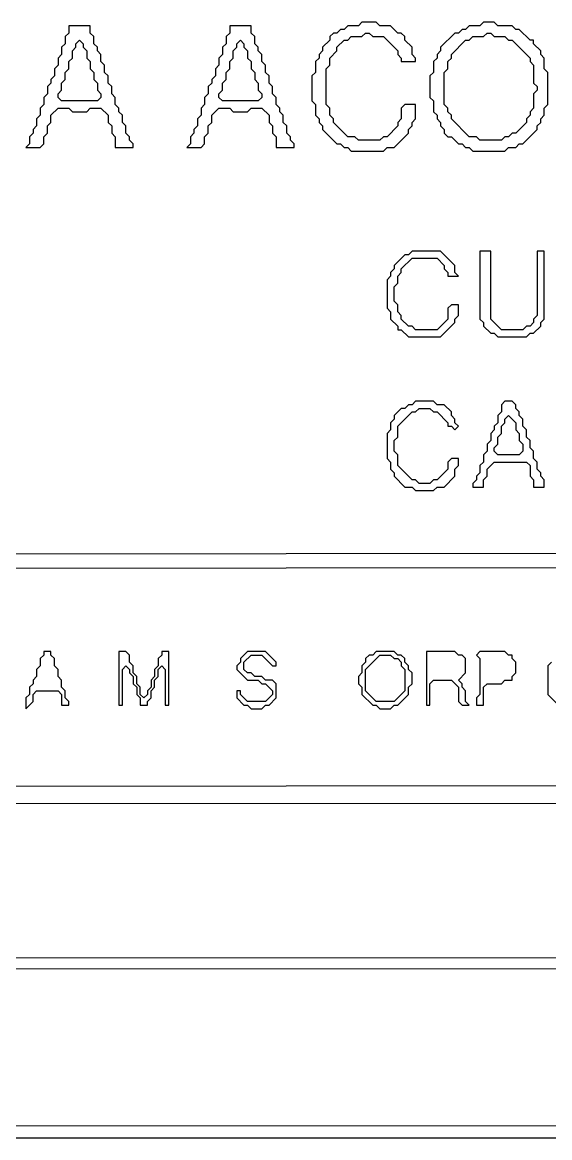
# Model space of a CAD drawing. Extents: x 17 to 323, y -435 to -5.
# Drawn here: x 231.3 to 246.05, y -434.9 to -403.7 of the extents above; entities that cross this region are included whole.
import ezdxf

# ---------------------------------------------------------------- set-up
doc = ezdxf.new("R2010")
doc.units = 0

msp = doc.modelspace()

# ---------------------------------------------------------------- linework, layer by layer
at = {"layer": 'CONTOURS'}
for p, q in [((240.8, -403.7), (240.7, -403.8)), ((241.2, -403.7), (240.8, -403.7)), ((241.3, -403.8), (241.2, -403.7)), ((244.2, -403.7), (244.1, -403.8)), ((244.5, -403.7), (244.2, -403.7)), ((244.6, -403.8), (244.5, -403.7)), ((232.6, -404), (232.5, -404.1)), ((232.6, -403.8), (232.6, -404)), ((233.2, -403.8), (232.6, -403.8)), ((233.2, -404), (233.2, -403.8)), ((233.3, -404.1), (233.2, -404)), ((237.1, -404), (237, -404.1)), ((237.1, -403.8), (237.1, -404)), ((237.7, -403.8), (237.1, -403.8)), ((237.7, -404), (237.7, -403.8)), ((237.8, -404.1), (237.7, -404)), ((240, -404), (239.9, -404.1)), ((240.1, -404), (240, -404)), ((240.2, -403.9), (240.1, -404)), ((240.3, -403.9), (240.2, -403.9)), ((240.4, -403.8), (240.3, -403.9)), ((240.7, -403.8), (240.4, -403.8)), ((240.8, -404.1), (240.9, -404)), ((240.9, -404), (241, -404)), ((241, -404), (241.1, -404.1)), ((241.6, -403.8), (241.3, -403.8)), ((241.8, -404), (241.6, -403.8)), ((241.9, -404), (241.8, -404)), ((242, -404.1), (241.9, -404)), ((243.4, -404), (243, -404.4)), ((243.5, -404), (243.4, -404)), ((243.6, -403.9), (243.5, -404)), ((243.7, -403.9), (243.6, -403.9)), ((243.8, -403.8), (243.7, -403.9)), ((244.1, -403.8), (243.8, -403.8)), ((244.2, -404.1), (244.3, -404)), ((244.3, -404), (244.4, -404)), ((244.4, -404), (244.5, -404.1)), ((245, -403.8), (244.6, -403.8)), ((245.1, -403.9), (245, -403.8)), ((245.2, -403.9), (245.1, -403.9)), ((245.5, -404.2), (245.2, -403.9)), ((232.5, -404.3), (232.4, -404.4)), ((232.5, -404.1), (232.5, -404.3)), ((232.8, -404.3), (232.9, -404.2)), ((232.8, -404.4), (232.8, -404.3)), ((232.9, -404.2), (233, -404.3)), ((233, -404.3), (233, -404.4)), ((233.3, -404.3), (233.3, -404.1)), ((233.4, -404.4), (233.3, -404.3)), ((237, -404.3), (236.9, -404.4)), ((237, -404.1), (237, -404.3)), ((237.3, -404.3), (237.4, -404.2)), ((237.3, -404.4), (237.3, -404.3)), ((237.4, -404.2), (237.5, -404.3)), ((237.5, -404.3), (237.5, -404.4)), ((237.8, -404.3), (237.8, -404.1)), ((237.9, -404.4), (237.8, -404.3)), ((239.9, -404.2), (239.7, -404.4)), ((239.9, -404.1), (239.9, -404.2)), ((240.1, -404.4), (240.3, -404.2)), ((240.3, -404.2), (240.4, -404.2)), ((240.4, -404.2), (240.5, -404.1)), ((240.5, -404.1), (240.8, -404.1)), ((241.1, -404.1), (241.4, -404.1)), ((241.4, -404.1), (241.8, -404.5)), ((242, -404.2), (242, -404.1)), ((242.2, -404.4), (242, -404.2)), ((243.3, -404.6), (243.7, -404.2)), ((243.7, -404.2), (243.8, -404.2)), ((243.8, -404.2), (243.9, -404.1)), ((243.9, -404.1), (244.2, -404.1)), ((244.5, -404.1), (244.8, -404.1)), ((244.8, -404.1), (244.9, -404.2)), ((244.9, -404.2), (245, -404.2)), ((245, -404.2), (245.5, -404.7)), ((245.6, -404.2), (245.5, -404.2)), ((245.6, -404.3), (245.6, -404.2)), ((245.8, -404.5), (245.6, -404.3)), ((232.4, -404.6), (232.3, -404.7)), ((232.4, -404.4), (232.4, -404.6)), ((232.7, -404.5), (232.8, -404.4)), ((232.7, -404.7), (232.7, -404.5)), ((233, -404.4), (233.1, -404.5)), ((233.1, -404.5), (233.1, -404.7)), ((233.4, -404.5), (233.4, -404.4)), ((233.5, -404.6), (233.4, -404.5)), ((233.5, -404.8), (233.5, -404.6)), ((236.9, -404.6), (236.8, -404.7)), ((236.9, -404.4), (236.9, -404.6)), ((237.2, -404.5), (237.3, -404.4)), ((237.2, -404.7), (237.2, -404.5)), ((237.5, -404.4), (237.6, -404.5)), ((237.6, -404.5), (237.6, -404.7)), ((237.9, -404.5), (237.9, -404.4)), ((238, -404.6), (237.9, -404.5)), ((238, -404.8), (238, -404.6)), ((239.7, -404.5), (239.6, -404.6)), ((239.6, -404.6), (239.6, -404.7)), ((239.7, -404.4), (239.7, -404.5)), ((239.9, -404.7), (240.1, -404.5)), ((240.1, -404.5), (240.1, -404.4)), ((241.8, -404.5), (241.8, -404.6)), ((241.8, -404.6), (241.9, -404.7)), ((242.2, -404.6), (242.2, -404.4)), ((242.3, -404.7), (242.2, -404.6)), ((243, -404.5), (242.9, -404.6)), ((242.9, -404.6), (242.9, -404.7)), ((243, -404.4), (243, -404.5)), ((243.3, -404.7), (243.3, -404.6)), ((245.8, -404.6), (245.8, -404.5)), ((245.9, -404.7), (245.8, -404.6)), ((232.3, -404.9), (232.2, -405)), ((232.3, -404.7), (232.3, -404.9)), ((232.6, -404.8), (232.7, -404.7)), ((232.6, -405), (232.6, -404.8)), ((233.1, -404.7), (233.2, -404.8)), ((233.2, -404.8), (233.2, -405)), ((233.6, -404.9), (233.5, -404.8)), ((233.6, -405.1), (233.6, -404.9)), ((236.8, -404.9), (236.7, -405)), ((236.8, -404.7), (236.8, -404.9)), ((237.1, -404.8), (237.2, -404.7)), ((237.1, -405), (237.1, -404.8)), ((237.6, -404.7), (237.7, -404.8)), ((237.7, -404.8), (237.7, -405)), ((238.1, -404.9), (238, -404.8)), ((238.1, -405.1), (238.1, -404.9)), ((239.6, -404.7), (239.5, -404.8)), ((239.5, -404.8), (239.5, -405.1)), ((239.8, -405), (239.9, -404.9)), ((239.9, -404.9), (239.9, -404.7)), ((241.9, -404.7), (241.9, -404.8)), ((241.9, -404.8), (242.3, -404.8)), ((242.3, -404.8), (242.3, -404.7)), ((242.9, -404.7), (242.8, -404.8)), ((242.8, -404.8), (242.8, -405.1)), ((243.2, -404.8), (243.3, -404.7)), ((243.2, -405), (243.2, -404.8)), ((245.5, -404.7), (245.5, -404.8)), ((245.5, -404.8), (245.6, -404.9)), ((245.6, -404.9), (245.6, -405.4)), ((245.9, -405), (245.9, -404.7)), ((232.2, -405.2), (232.1, -405.3)), ((232.2, -405), (232.2, -405.2)), ((232.5, -405.1), (232.6, -405)), ((232.5, -405.3), (232.5, -405.1)), ((233.2, -405), (233.3, -405.1)), ((233.3, -405.1), (233.3, -405.3)), ((233.7, -405.2), (233.6, -405.1)), ((233.7, -405.4), (233.7, -405.2)), ((236.7, -405.2), (236.6, -405.3)), ((236.7, -405), (236.7, -405.2)), ((237, -405.1), (237.1, -405)), ((237, -405.3), (237, -405.1)), ((237.7, -405), (237.8, -405.1)), ((237.8, -405.1), (237.8, -405.3)), ((238.2, -405.2), (238.1, -405.1)), ((238.2, -405.4), (238.2, -405.2)), ((239.5, -405.1), (239.4, -405.2)), ((239.4, -405.2), (239.4, -405.9)), ((239.8, -406), (239.8, -405)), ((242.8, -405.1), (242.7, -405.2)), ((242.7, -405.2), (242.7, -405.8)), ((243.1, -405.1), (243.2, -405)), ((243.1, -406), (243.1, -405.1)), ((246, -405.1), (245.9, -405)), ((246, -406), (246, -405.1)), ((232.1, -405.4), (232, -405.5)), ((232, -405.5), (232, -405.7)), ((232.1, -405.3), (232.1, -405.4)), ((232.4, -405.4), (232.5, -405.3)), ((232.4, -405.6), (232.4, -405.4)), ((233.3, -405.3), (233.4, -405.4)), ((233.4, -405.4), (233.4, -405.6)), ((233.8, -405.5), (233.7, -405.4)), ((233.8, -405.7), (233.8, -405.5)), ((236.6, -405.4), (236.5, -405.5)), ((236.5, -405.5), (236.5, -405.7)), ((236.6, -405.3), (236.6, -405.4)), ((236.9, -405.4), (237, -405.3)), ((236.9, -405.6), (236.9, -405.4)), ((237.8, -405.3), (237.9, -405.4)), ((237.9, -405.4), (237.9, -405.6)), ((238.3, -405.5), (238.2, -405.4)), ((238.3, -405.7), (238.3, -405.5)), ((245.6, -405.4), (245.7, -405.5)), ((245.7, -405.5), (245.7, -405.6)), ((232, -405.7), (231.9, -405.8)), ((231.9, -405.8), (231.9, -406)), ((232.3, -405.7), (232.4, -405.6)), ((232.3, -405.8), (232.3, -405.7)), ((232.4, -405.9), (232.3, -405.8)), ((233.4, -405.9), (232.4, -405.9)), ((233.4, -405.6), (233.5, -405.7)), ((233.5, -405.8), (233.4, -405.9)), ((233.5, -405.7), (233.5, -405.8)), ((233.9, -405.8), (233.8, -405.7)), ((233.9, -406), (233.9, -405.8)), ((236.5, -405.7), (236.4, -405.8)), ((236.4, -405.8), (236.4, -406)), ((236.8, -405.7), (236.9, -405.6)), ((236.8, -405.8), (236.8, -405.7)), ((236.9, -405.9), (236.8, -405.8)), ((237.9, -405.9), (236.9, -405.9)), ((237.9, -405.6), (238, -405.7)), ((238, -405.8), (237.9, -405.9)), ((238, -405.7), (238, -405.8)), ((238.4, -405.8), (238.3, -405.7)), ((238.4, -406), (238.4, -405.8)), ((239.4, -405.9), (239.5, -406)), ((242.7, -405.8), (242.8, -405.9)), ((242.8, -405.9), (242.8, -406.2)), ((245.7, -405.6), (245.6, -405.7)), ((245.6, -405.7), (245.6, -406.1)), ((231.9, -406), (231.8, -406.1)), ((231.8, -406.1), (231.8, -406.3)), ((232.1, -406.3), (232.3, -406.1)), ((232.3, -406.1), (232.6, -406.1)), ((232.6, -406.1), (232.7, -406.2)), ((232.7, -406.2), (233.1, -406.2)), ((233.1, -406.2), (233.2, -406.1)), ((233.2, -406.1), (233.5, -406.1)), ((233.5, -406.1), (233.7, -406.3)), ((234, -406.1), (233.9, -406)), ((234, -406.2), (234, -406.1)), ((234.1, -406.3), (234, -406.2)), ((236.4, -406), (236.3, -406.1)), ((236.3, -406.1), (236.3, -406.3)), ((236.6, -406.3), (236.8, -406.1)), ((236.8, -406.1), (237.1, -406.1)), ((237.1, -406.1), (237.2, -406.2)), ((237.2, -406.2), (237.6, -406.2)), ((237.6, -406.2), (237.7, -406.1)), ((237.7, -406.1), (238, -406.1)), ((238, -406.1), (238.2, -406.3)), ((238.5, -406.1), (238.4, -406)), ((238.5, -406.2), (238.5, -406.1)), ((238.6, -406.3), (238.5, -406.2)), ((239.5, -406), (239.5, -406.3)), ((239.9, -406.1), (239.8, -406)), ((239.9, -406.3), (239.9, -406.1)), ((242, -406), (241.9, -406.1)), ((241.9, -406.1), (241.9, -406.4)), ((242.3, -406), (242, -406)), ((242.3, -406.4), (242.3, -406)), ((242.8, -406.2), (242.9, -406.3)), ((243.2, -406.1), (243.1, -406)), ((243.2, -406.2), (243.2, -406.1)), ((243.3, -406.3), (243.2, -406.2)), ((245.6, -406.1), (245.5, -406.2)), ((245.5, -406.2), (245.5, -406.3)), ((245.9, -406.1), (246, -406)), ((245.9, -406.3), (245.9, -406.1)), ((231.8, -406.3), (231.7, -406.4)), ((231.7, -406.4), (231.7, -406.6)), ((232, -406.6), (232.1, -406.5)), ((232.1, -406.5), (232.1, -406.3)), ((233.7, -406.3), (233.7, -406.5)), ((233.7, -406.5), (233.8, -406.6)), ((234.1, -406.5), (234.1, -406.3)), ((234.2, -406.6), (234.1, -406.5)), ((236.3, -406.3), (236.2, -406.4)), ((236.2, -406.4), (236.2, -406.6)), ((236.5, -406.6), (236.6, -406.5)), ((236.6, -406.5), (236.6, -406.3)), ((238.2, -406.3), (238.2, -406.5)), ((238.2, -406.5), (238.3, -406.6)), ((238.6, -406.5), (238.6, -406.3)), ((238.7, -406.6), (238.6, -406.5)), ((239.5, -406.3), (239.6, -406.4)), ((239.6, -406.4), (239.6, -406.5)), ((239.6, -406.5), (239.7, -406.6)), ((240, -406.4), (239.9, -406.3)), ((240, -406.5), (240, -406.4)), ((240.4, -406.9), (240, -406.5)), ((241.9, -406.4), (241.8, -406.5)), ((241.8, -406.5), (241.8, -406.6)), ((242.2, -406.5), (242.3, -406.4)), ((242.2, -406.6), (242.2, -406.5)), ((242.9, -406.3), (242.9, -406.4)), ((242.9, -406.4), (243, -406.5)), ((243, -406.5), (243, -406.6)), ((243.3, -406.4), (243.3, -406.3)), ((243.8, -406.9), (243.3, -406.4)), ((245.4, -406.5), (245.1, -406.8)), ((245.5, -406.3), (245.4, -406.4)), ((245.4, -406.4), (245.4, -406.5)), ((245.7, -406.6), (245.8, -406.5)), ((245.8, -406.4), (245.9, -406.3)), ((245.8, -406.5), (245.8, -406.4)), ((231.6, -406.8), (231.5, -406.9)), ((231.7, -406.6), (231.6, -406.7)), ((231.6, -406.7), (231.6, -406.8)), ((231.9, -406.9), (232, -406.8)), ((232, -406.8), (232, -406.6)), ((233.8, -406.6), (233.8, -406.8)), ((233.8, -406.8), (233.9, -406.9)), ((234.2, -406.8), (234.2, -406.6)), ((234.3, -406.9), (234.2, -406.8)), ((236.1, -406.8), (236, -406.9)), ((236.2, -406.6), (236.1, -406.7)), ((236.1, -406.7), (236.1, -406.8)), ((236.4, -406.9), (236.5, -406.8)), ((236.5, -406.8), (236.5, -406.6)), ((238.3, -406.6), (238.3, -406.8)), ((238.3, -406.8), (238.4, -406.9)), ((238.7, -406.8), (238.7, -406.6)), ((238.8, -406.9), (238.7, -406.8)), ((239.7, -406.6), (239.7, -406.7)), ((239.7, -406.7), (240.1, -407.1)), ((241.8, -406.6), (241.5, -406.9)), ((241.7, -407.2), (242.1, -406.8)), ((242.1, -406.7), (242.2, -406.6)), ((242.1, -406.8), (242.1, -406.7)), ((243, -406.6), (243.1, -406.7)), ((243.1, -406.7), (243.1, -406.8)), ((243.1, -406.8), (243.2, -406.9)), ((245, -406.8), (244.9, -406.9)), ((245.1, -406.8), (245, -406.8)), ((245.3, -407.1), (245.7, -406.7)), ((245.7, -406.7), (245.7, -406.6)), ((231.5, -407.1), (231.4, -407.2)), ((231.5, -406.9), (231.5, -407.1)), ((231.8, -407.2), (231.9, -407.1)), ((231.9, -407.1), (231.9, -406.9)), ((233.9, -406.9), (233.9, -407.2)), ((234.3, -407), (234.3, -406.9)), ((234.4, -407.1), (234.3, -407)), ((234.4, -407.2), (234.4, -407.1)), ((236, -407.1), (235.9, -407.2)), ((236, -406.9), (236, -407.1)), ((236.3, -407.2), (236.4, -407.1)), ((236.4, -407.1), (236.4, -406.9)), ((238.4, -406.9), (238.4, -407.2)), ((238.8, -407), (238.8, -406.9)), ((238.9, -407.1), (238.8, -407)), ((238.9, -407.2), (238.9, -407.1)), ((240.1, -407.1), (240.2, -407.1)), ((240.2, -407.1), (240.3, -407.2)), ((240.6, -406.9), (240.4, -406.9)), ((240.7, -407), (240.6, -406.9)), ((241.3, -407), (240.7, -407)), ((241.4, -406.9), (241.3, -407)), ((241.5, -406.9), (241.4, -406.9)), ((243.2, -406.9), (243.3, -406.9)), ((243.3, -406.9), (243.5, -407.1)), ((243.5, -407.1), (243.6, -407.1)), ((243.6, -407.1), (243.7, -407.2)), ((244, -406.9), (243.8, -406.9)), ((244.1, -407), (244, -406.9)), ((244.7, -407), (244.1, -407)), ((244.8, -406.9), (244.7, -407)), ((244.9, -406.9), (244.8, -406.9)), ((245.1, -407.2), (245.2, -407.1)), ((245.2, -407.1), (245.3, -407.1)), ((231.4, -407.2), (231.8, -407.2)), ((233.9, -407.2), (234.4, -407.2)), ((235.9, -407.2), (236.3, -407.2)), ((238.4, -407.2), (238.9, -407.2)), ((240.3, -407.2), (240.4, -407.2)), ((240.4, -407.2), (240.5, -407.3)), ((240.5, -407.3), (241.4, -407.3)), ((241.4, -407.3), (241.5, -407.2)), ((241.5, -407.2), (241.7, -407.2)), ((243.7, -407.2), (243.8, -407.2)), ((243.8, -407.2), (243.9, -407.3)), ((243.9, -407.3), (244.8, -407.3)), ((244.8, -407.3), (244.9, -407.2)), ((244.9, -407.2), (245.1, -407.2)), ((242, -410.2), (241.7, -410.5)), ((242.1, -410.2), (242, -410.2)), ((242.2, -410.1), (242.1, -410.2)), ((243, -410.1), (242.2, -410.1)), ((243.4, -410.5), (243, -410.1)), ((244.1, -410.1), (244.1, -412)), ((244.4, -410.1), (244.1, -410.1)), ((244.4, -412), (244.4, -410.1)), ((245.9, -410.1), (245.7, -410.1)), ((245.7, -410.1), (245.7, -411.9)), ((245.9, -412), (245.9, -410.1)), ((241.7, -410.5), (241.7, -410.6)), ((241.9, -410.6), (242.2, -410.3)), ((242.2, -410.3), (242.9, -410.3)), ((242.9, -410.3), (243.1, -410.5)), ((243.1, -410.5), (243.1, -410.6)), ((243.4, -410.7), (243.4, -410.5)), ((241.6, -410.8), (241.5, -410.9)), ((241.5, -410.9), (241.5, -411.7)), ((241.7, -410.6), (241.6, -410.7)), ((241.6, -410.7), (241.6, -410.8)), ((241.8, -410.8), (241.9, -410.7)), ((241.8, -411), (241.8, -410.8)), ((241.9, -410.7), (241.9, -410.6)), ((243.1, -410.6), (243.2, -410.7)), ((243.2, -410.7), (243.2, -410.8)), ((243.2, -410.8), (243.5, -410.8)), ((243.5, -410.8), (243.4, -410.7)), ((241.7, -411.1), (241.8, -411)), ((241.7, -411.5), (241.7, -411.1)), ((241.8, -411.6), (241.7, -411.5)), ((241.5, -411.7), (241.6, -411.8)), ((241.6, -411.8), (241.6, -412)), ((241.8, -411.8), (241.8, -411.6)), ((241.9, -411.9), (241.8, -411.8)), ((243.3, -411.6), (243.2, -411.7)), ((243.2, -411.7), (243.2, -412)), ((243.5, -411.6), (243.3, -411.6)), ((243.5, -411.9), (243.5, -411.6)), ((241.6, -412), (241.8, -412.2)), ((241.9, -412), (241.9, -411.9)), ((242.1, -412.2), (241.9, -412)), ((243.2, -412), (242.9, -412.3)), ((243, -412.5), (243.4, -412.1)), ((243.4, -412), (243.5, -411.9)), ((243.4, -412.1), (243.4, -412)), ((244.1, -412), (244.2, -412.1)), ((244.2, -412.1), (244.2, -412.2)), ((244.7, -412.3), (244.4, -412)), ((245.6, -412.1), (245.5, -412.2)), ((245.7, -411.9), (245.6, -412)), ((245.6, -412), (245.6, -412.1)), ((245.8, -412.1), (245.9, -412)), ((245.8, -412.2), (245.8, -412.1)), ((241.8, -412.2), (241.8, -412.3)), ((241.8, -412.3), (241.9, -412.3)), ((241.9, -412.3), (242.1, -412.5)), ((242.2, -412.2), (242.1, -412.2)), ((242.3, -412.3), (242.2, -412.2)), ((242.9, -412.3), (242.3, -412.3)), ((244.2, -412.2), (244.4, -412.4)), ((244.4, -412.4), (244.5, -412.4)), ((244.5, -412.4), (244.6, -412.5)), ((245.3, -412.3), (244.7, -412.3)), ((245.4, -412.2), (245.3, -412.3)), ((245.5, -412.2), (245.4, -412.2)), ((245.4, -412.5), (245.5, -412.4)), ((245.5, -412.4), (245.6, -412.4)), ((245.6, -412.4), (245.8, -412.2)), ((242.1, -412.5), (243, -412.5)), ((244.6, -412.5), (245.4, -412.5)), ((242.3, -414.3), (242.2, -414.4)), ((242.8, -414.3), (242.3, -414.3)), ((242.9, -414.4), (242.8, -414.3)), ((244.8, -414.3), (244.7, -414.4)), ((245, -414.3), (244.8, -414.3)), ((245.1, -414.4), (245, -414.3)), ((241.9, -414.5), (241.7, -414.7)), ((241.8, -415), (242.2, -414.6)), ((242, -414.5), (241.9, -414.5)), ((242.1, -414.4), (242, -414.5)), ((242.2, -414.4), (242.1, -414.4)), ((242.2, -414.6), (242.3, -414.6)), ((242.3, -414.6), (242.4, -414.5)), ((242.4, -414.5), (242.7, -414.5)), ((242.7, -414.5), (242.8, -414.6)), ((242.8, -414.6), (242.9, -414.6)), ((243.1, -414.4), (242.9, -414.4)), ((242.9, -414.6), (243.2, -414.9)), ((243.3, -414.6), (243.1, -414.4)), ((243.3, -414.7), (243.3, -414.6)), ((244.7, -414.6), (244.6, -414.7)), ((244.7, -414.4), (244.7, -414.6)), ((245.1, -414.5), (245.1, -414.4)), ((245.2, -414.6), (245.1, -414.5)), ((245.2, -414.7), (245.2, -414.6)), ((241.7, -414.8), (241.6, -414.9)), ((241.6, -414.9), (241.6, -415.1)), ((241.7, -414.7), (241.7, -414.8)), ((243.2, -414.9), (243.2, -415)), ((243.4, -414.8), (243.3, -414.7)), ((243.4, -414.9), (243.4, -414.8)), ((243.5, -415), (243.4, -414.9)), ((244.6, -414.9), (244.5, -415)), ((244.6, -414.7), (244.6, -414.9)), ((244.7, -415), (244.8, -414.9)), ((244.8, -414.8), (244.9, -414.7)), ((244.8, -414.9), (244.8, -414.8)), ((244.9, -414.7), (245.1, -414.9)), ((245.1, -414.9), (245.1, -415.1)), ((245.3, -414.8), (245.2, -414.7)), ((245.3, -415), (245.3, -414.8)), ((241.6, -415.1), (241.5, -415.2)), ((241.5, -415.2), (241.5, -415.9)), ((241.8, -415.3), (241.8, -415)), ((243.2, -415), (243.3, -415)), ((243.3, -415), (243.4, -415.1)), ((243.4, -415.1), (243.5, -415)), ((244.5, -415.1), (244.4, -415.2)), ((244.4, -415.2), (244.4, -415.4)), ((244.5, -415), (244.5, -415.1)), ((244.6, -415.3), (244.7, -415.2)), ((244.7, -415.2), (244.7, -415)), ((245.1, -415.1), (245.2, -415.2)), ((245.2, -415.2), (245.2, -415.4)), ((245.4, -415.1), (245.3, -415)), ((245.4, -415.3), (245.4, -415.1)), ((241.7, -415.4), (241.8, -415.3)), ((241.7, -415.7), (241.7, -415.4)), ((244.4, -415.4), (244.3, -415.5)), ((244.3, -415.5), (244.3, -415.7)), ((244.5, -415.6), (244.6, -415.5)), ((244.6, -415.5), (244.6, -415.3)), ((245.2, -415.4), (245.3, -415.5)), ((245.3, -415.5), (245.3, -415.7)), ((245.5, -415.4), (245.4, -415.3)), ((245.5, -415.6), (245.5, -415.4)), ((241.8, -415.8), (241.7, -415.7)), ((241.8, -416.1), (241.8, -415.8)), ((244.3, -415.7), (244.2, -415.8)), ((244.2, -415.8), (244.2, -416)), ((244.5, -415.7), (244.5, -415.6)), ((244.6, -415.8), (244.5, -415.7)), ((245.2, -415.8), (244.6, -415.8)), ((245.3, -415.7), (245.2, -415.8)), ((245.6, -415.7), (245.5, -415.6)), ((245.6, -415.9), (245.6, -415.7)), ((241.5, -415.9), (241.6, -416)), ((241.6, -416), (241.6, -416.2)), ((241.6, -416.2), (241.7, -416.3)), ((242.2, -416.5), (241.8, -416.1)), ((243.2, -416.2), (242.9, -416.5)), ((243.3, -415.9), (243.2, -416)), ((243.2, -416), (243.2, -416.2)), ((243.5, -415.9), (243.3, -415.9)), ((243.4, -416.2), (243.5, -416.1)), ((243.4, -416.4), (243.4, -416.2)), ((243.5, -416.1), (243.5, -415.9)), ((244.2, -416), (244.1, -416.1)), ((244.1, -416.1), (244.1, -416.3)), ((244.3, -416.2), (244.5, -416)), ((244.3, -416.4), (244.3, -416.2)), ((244.5, -416), (245.4, -416)), ((245.4, -416), (245.5, -416.1)), ((245.5, -416.1), (245.5, -416.4)), ((245.7, -416), (245.6, -415.9)), ((245.7, -416.2), (245.7, -416)), ((245.8, -416.3), (245.7, -416.2)), ((241.7, -416.3), (241.7, -416.4)), ((241.7, -416.4), (242, -416.7)), ((242.3, -416.5), (242.2, -416.5)), ((242.4, -416.6), (242.3, -416.5)), ((242.8, -416.5), (242.7, -416.6)), ((242.9, -416.5), (242.8, -416.5)), ((243.1, -416.7), (243.4, -416.4)), ((244, -416.5), (243.9, -416.6)), ((244.1, -416.3), (244, -416.4)), ((244, -416.4), (244, -416.5)), ((244.2, -416.5), (244.3, -416.4)), ((244.2, -416.7), (244.2, -416.5)), ((245.5, -416.4), (245.6, -416.5)), ((245.6, -416.5), (245.6, -416.7)), ((245.8, -416.4), (245.8, -416.3)), ((245.9, -416.5), (245.8, -416.4)), ((245.9, -416.7), (245.9, -416.5)), ((242, -416.7), (242.2, -416.7)), ((242.2, -416.7), (242.3, -416.8)), ((242.3, -416.8), (242.8, -416.8)), ((242.7, -416.6), (242.4, -416.6)), ((242.8, -416.8), (242.9, -416.7)), ((242.9, -416.7), (243.1, -416.7)), ((243.9, -416.6), (243.9, -416.7)), ((243.9, -416.7), (244.2, -416.7)), ((245.6, -416.7), (245.9, -416.7)), ((291.4, -418.5), (208.9, -418.6)), ((208.8, -419), (291.3, -418.9)), ((231.9, -421.4), (231.8, -421.5)), ((231.8, -421.5), (231.8, -421.7)), ((232.1, -421.3), (231.9, -421.3)), ((231.9, -421.3), (231.9, -421.4)), ((232.1, -421.4), (232.1, -421.3)), ((232.2, -421.5), (232.1, -421.4)), ((232.2, -421.7), (232.2, -421.5)), ((234, -421.3), (234, -422.8)), ((234.2, -421.3), (234, -421.3)), ((234.3, -421.4), (234.2, -421.3)), ((234.3, -421.6), (234.3, -421.4)), ((235.2, -421.4), (235.1, -421.5)), ((235.1, -421.5), (235.1, -421.7)), ((235.4, -421.3), (235.2, -421.3)), ((235.2, -421.3), (235.2, -421.4)), ((235.4, -422.8), (235.4, -421.3)), ((237.6, -421.3), (237.4, -421.5)), ((237.4, -421.5), (237.4, -421.6)), ((237.5, -421.6), (237.7, -421.4)), ((238.1, -421.3), (237.6, -421.3)), ((237.7, -421.4), (238, -421.4)), ((238, -421.4), (238.3, -421.7)), ((238.4, -421.6), (238.1, -421.3)), ((240.9, -421.8), (241.3, -421.4)), ((241, -421.4), (240.9, -421.5)), ((240.9, -421.5), (240.9, -421.6)), ((241.1, -421.4), (241, -421.4)), ((241.2, -421.3), (241.1, -421.4)), ((241.7, -421.3), (241.2, -421.3)), ((241.3, -421.4), (241.6, -421.4)), ((241.6, -421.4), (241.7, -421.5)), ((241.8, -421.4), (241.7, -421.3)), ((241.7, -421.5), (241.8, -421.5)), ((241.9, -421.4), (241.8, -421.4)), ((241.8, -421.5), (241.9, -421.6)), ((242, -421.5), (241.9, -421.4)), ((242, -421.6), (242, -421.5)), ((242.6, -421.3), (242.6, -422.8)), ((243.4, -421.3), (242.6, -421.3)), ((243.5, -421.4), (243.4, -421.3)), ((243.6, -421.4), (243.5, -421.4)), ((243.7, -421.5), (243.6, -421.4)), ((243.7, -421.9), (243.7, -421.5)), ((244.1, -421.3), (244, -421.4)), ((244, -421.4), (244.1, -421.5)), ((244.8, -421.3), (244.1, -421.3)), ((244.1, -421.5), (244.1, -422.5)), ((244.9, -421.4), (244.8, -421.3)), ((245, -421.4), (244.9, -421.4)), ((245, -421.5), (245, -421.4)), ((245.1, -421.6), (245, -421.5)), ((231.8, -421.7), (231.7, -421.8)), ((231.7, -421.8), (231.7, -422)), ((232.3, -421.8), (232.2, -421.7)), ((232.3, -422), (232.3, -421.8)), ((234.1, -421.8), (234.2, -421.7)), ((234.1, -422.8), (234.1, -421.8)), ((234.2, -421.7), (234.3, -421.8)), ((234.4, -421.7), (234.3, -421.6)), ((234.3, -421.8), (234.3, -421.9)), ((234.4, -421.9), (234.4, -421.7)), ((235.1, -421.7), (235, -421.8)), ((235, -421.8), (235, -422)), ((235.1, -421.8), (235.2, -421.7)), ((235.1, -422), (235.1, -421.8)), ((235.2, -421.7), (235.3, -421.8)), ((235.3, -421.8), (235.3, -422.8)), ((237.4, -421.6), (237.3, -421.7)), ((237.3, -421.7), (237.3, -421.8)), ((237.3, -421.8), (237.6, -422.1)), ((237.5, -421.8), (237.5, -421.6)), ((237.6, -421.9), (237.5, -421.8)), ((238.3, -421.7), (238.4, -421.7)), ((238.4, -421.7), (238.4, -421.6)), ((240.9, -421.6), (240.8, -421.7)), ((240.8, -421.7), (240.8, -421.9)), ((240.9, -422.4), (240.9, -421.8)), ((241.9, -421.6), (241.9, -421.7)), ((241.9, -421.7), (242, -421.8)), ((242.1, -421.7), (242, -421.6)), ((242, -421.8), (242, -422.4)), ((242.1, -421.8), (242.1, -421.7)), ((242.2, -421.9), (242.1, -421.8)), ((245.1, -421.9), (245.1, -421.6)), ((246.1, -421.6), (246, -421.7)), ((246, -421.7), (246, -422.5)), ((231.7, -422), (231.6, -422.1)), ((231.6, -422.1), (231.6, -422.2)), ((232.4, -422.1), (232.3, -422)), ((232.4, -422.3), (232.4, -422.1)), ((234.3, -421.9), (234.4, -422)), ((234.5, -422), (234.4, -421.9)), ((234.4, -422), (234.4, -422.2)), ((234.5, -422.2), (234.5, -422)), ((235, -422), (234.9, -422.1)), ((234.9, -422.1), (234.9, -422.3)), ((235, -422.1), (235.1, -422)), ((235, -422.3), (235, -422.1)), ((237.7, -421.9), (237.6, -421.9)), ((237.6, -422.1), (237.9, -422.1)), ((237.8, -422), (237.7, -421.9)), ((238, -422), (237.8, -422)), ((237.9, -422.1), (238, -422.2)), ((238.1, -422.1), (238, -422)), ((238.3, -422.1), (238.1, -422.1)), ((238.4, -422.2), (238.3, -422.1)), ((240.8, -421.9), (240.7, -422)), ((240.7, -422), (240.7, -422.2)), ((242.2, -422.2), (242.2, -421.9)), ((242.7, -422.2), (242.8, -422.1)), ((242.8, -422.1), (243.3, -422.1)), ((243.3, -422.1), (243.5, -422.3)), ((243.5, -422.1), (243.7, -421.9)), ((243.6, -422.2), (243.5, -422.1)), ((244.7, -422.2), (244.8, -422.1)), ((244.8, -422.1), (245, -422.1)), ((245, -422), (245.1, -421.9)), ((245, -422.1), (245, -422)), ((231.6, -422.2), (231.5, -422.3)), ((231.5, -422.3), (231.5, -422.5)), ((231.6, -422.5), (231.7, -422.4)), ((231.7, -422.4), (232.3, -422.4)), ((232.3, -422.4), (232.4, -422.5)), ((232.5, -422.4), (232.4, -422.3)), ((232.5, -422.6), (232.5, -422.4)), ((234.4, -422.2), (234.5, -422.3)), ((234.6, -422.3), (234.5, -422.2)), ((234.5, -422.3), (234.5, -422.5)), ((234.6, -422.5), (234.6, -422.3)), ((234.9, -422.3), (234.8, -422.4)), ((234.8, -422.4), (234.8, -422.5)), ((234.9, -422.4), (235, -422.3)), ((234.9, -422.6), (234.9, -422.4)), ((237.4, -422.4), (237.3, -422.4)), ((237.3, -422.4), (237.3, -422.6)), ((237.4, -422.5), (237.4, -422.4)), ((238, -422.2), (238.1, -422.2)), ((238.1, -422.2), (238.3, -422.4)), ((238.3, -422.4), (238.3, -422.5)), ((238.4, -422.6), (238.4, -422.2)), ((240.7, -422.2), (240.8, -422.3)), ((240.8, -422.3), (240.8, -422.5)), ((241.2, -422.7), (240.9, -422.4)), ((242, -422.4), (241.7, -422.7)), ((242.1, -422.3), (242.2, -422.2)), ((242.1, -422.5), (242.1, -422.3)), ((242.7, -422.8), (242.7, -422.2)), ((243.5, -422.3), (243.5, -422.7)), ((243.6, -422.3), (243.6, -422.2)), ((243.7, -422.4), (243.6, -422.3)), ((243.7, -422.7), (243.7, -422.4)), ((244.2, -422.3), (244.3, -422.2)), ((244.2, -422.8), (244.2, -422.3)), ((244.3, -422.2), (244.7, -422.2)), ((231.5, -422.5), (231.4, -422.6)), ((231.4, -422.6), (231.4, -422.9)), ((231.4, -422.9), (231.6, -422.7)), ((231.6, -422.7), (231.6, -422.5)), ((232.4, -422.5), (232.4, -422.8)), ((232.6, -422.7), (232.5, -422.6)), ((232.6, -422.8), (232.6, -422.7)), ((234.5, -422.5), (234.6, -422.6)), ((234.7, -422.6), (234.6, -422.5)), ((234.6, -422.6), (234.6, -422.8)), ((234.8, -422.5), (234.7, -422.6)), ((234.8, -422.7), (234.9, -422.6)), ((234.8, -422.8), (234.8, -422.7)), ((237.3, -422.6), (237.5, -422.8)), ((237.6, -422.7), (237.4, -422.5)), ((238.1, -422.7), (237.6, -422.7)), ((238.3, -422.5), (238.1, -422.7)), ((238.2, -422.8), (238.4, -422.6)), ((240.8, -422.5), (241.1, -422.8)), ((241.7, -422.7), (241.2, -422.7)), ((241.8, -422.8), (242.1, -422.5)), ((243.5, -422.7), (243.6, -422.8)), ((243.8, -422.8), (243.7, -422.7)), ((244.1, -422.5), (244, -422.6)), ((244, -422.6), (244, -422.8)), ((246, -422.5), (246.3, -422.8)), ((232.4, -422.8), (232.6, -422.8)), ((234, -422.8), (234.1, -422.8)), ((234.6, -422.8), (234.8, -422.8)), ((235.3, -422.8), (235.4, -422.8)), ((237.5, -422.8), (237.6, -422.8)), ((237.6, -422.8), (237.7, -422.9)), ((237.7, -422.9), (238, -422.9)), ((238, -422.9), (238.1, -422.8)), ((238.1, -422.8), (238.2, -422.8)), ((241.1, -422.8), (241.2, -422.8)), ((241.2, -422.8), (241.3, -422.9)), ((241.3, -422.9), (241.6, -422.9)), ((241.6, -422.9), (241.7, -422.8)), ((241.7, -422.8), (241.8, -422.8)), ((242.6, -422.8), (242.7, -422.8)), ((243.6, -422.8), (243.8, -422.8)), ((244, -422.8), (244.2, -422.8)), ((291.4, -425), (208.9, -425.1)), ((26.3, -425.4), (313.2, -425.6)), ((317.7, -429.9), (21.8, -429.8)), ((21.5, -430.1), (318.1, -430.2)), ((322.4, -434.6), (17.2, -434.5)), ((16.9, -434.9), (322.7, -434.9))]:
    msp.add_line(p, q, dxfattribs=at)

doc.saveas('drawing.dxf')
